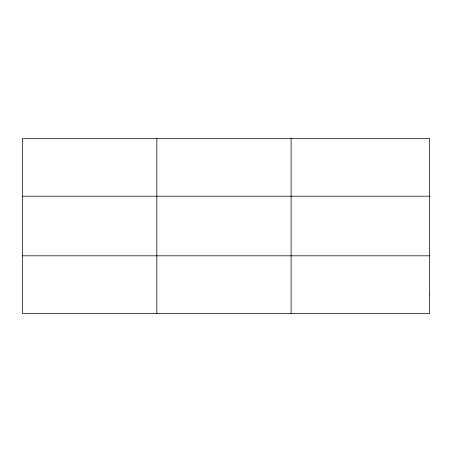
<?xml version="1.0" encoding="UTF-8"?>
<svg xmlns="http://www.w3.org/2000/svg" width="452" height="452" viewBox="0 0 452 452"><rect width="100%" height="100%" fill="white"/><g stroke="black" fill="none" stroke-linecap="round" stroke-linejoin="round"><path stroke-width="0.68" d="M156.844 313.671L156.844 138.329M291.088 313.671L291.088 138.329M22.6 196.191L429.4 196.191M22.6 255.809L429.4 255.809M429.4 294.382L429.4 313.671L22.6 313.671L22.6 138.329L429.4 138.329L429.4 294.382"/></g></svg>
